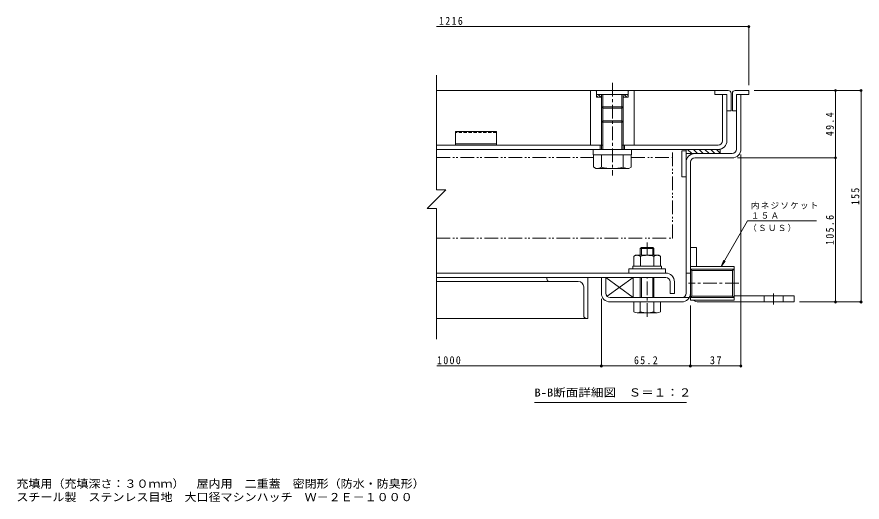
# Model space of a CAD drawing. Units: millimetres on the paper, enlarged 10 times, with parts at other scales. Extents: x -2620 to 2719, y -1962 to 1677.
# Drawn here: x -498 to 2599, y -1962 to -184 of the extents above; entities that cross this region are included whole.
import ezdxf
from ezdxf.enums import TextEntityAlignment as Align

# ---------------------------------------------------------------- set-up
doc = ezdxf.new("R2010")
doc.units = ezdxf.units.MM
doc.header["$LTSCALE"] = 10
doc.header["$PDMODE"] = 32
doc.header["$PDSIZE"] = 8
for name, pattern in [('CHAIN1', [8, 5, -1, 1, -1]), ('DASHED1', [1.8, 1.2, -0.6]), ('DOUBLE_CHAIN1', [8.8, 5, -1, 0.6, -0.6, 0.6, -1])]:
    doc.linetypes.add(name, pattern=pattern)
for name, color, linetype, lineweight in [('D-0', 7, 'Continuous', 9), ('D-1', 2, 'Continuous', 9), ('D-2', 3, 'Continuous', 9), ('D-3', 4, 'Continuous', 9), ('D-5', 7, 'Continuous', 9), ('D-6', 6, 'Continuous', 5), ('D-7', 5, 'Continuous', 5), ('D-9', 134, 'Continuous', 5), ('D-A', 3, 'Continuous', 9), ('D-B', 6, 'Continuous', 5), ('D-C', 2, 'Continuous', 9), ('D-E', 3, 'Continuous', 9), ('D-F', 7, 'Continuous', 9), ('F-5_F-5ﾚｲﾔ', 7, 'Continuous', 9)]:
    doc.layers.add(name, color=color, linetype=linetype, lineweight=lineweight)
doc.styles.add('ＭＳ ゴシック', font='')
doc.styles.get('ＭＳ ゴシック').set_extended_font_data('MS Gothic')

msp = doc.modelspace()

# ---------------------------------------------------------------- linework, layer by layer
at = {"layer": 'D-0'}
for p, q in [((1039.46, -398.23), (1039.46, -818.08)), ((1073.87, -818.08), (1005.06, -886.9)), ((1039.46, -818.08), (1073.87, -818.08)), ((1039.46, -886.9), (1005.06, -886.9)), ((1039.46, -886.9), (1039.46, -1365.53))]:
    msp.add_line(p, q, dxfattribs=at)
at = {"layer": 'D-1'}
for p, q in [((2138.72, -468.99), (2154.72, -468.99)), ((2138.72, -668.99), (2138.72, -468.99)), ((2154.72, -668.99), (2154.72, -468.99)), ((2122.72, -684.99), (1985.72, -684.99)), ((1985.72, -700.99), (2122.72, -700.99)), ((1953.72, -1196.99), (1953.72, -716.99)), ((1969.72, -716.99), (1969.72, -1196.99)), ((2129.72, -1099.1), (1969.72, -1099.1)), ((1969.72, -1099.1), (1969.72, -1222.1)), ((2123.91, -1114.03), (1975.53, -1114.03)), ((1975.53, -1207.18), (1975.53, -1114.03)), ((2129.72, -1108.22), (2123.91, -1114.03)), ((2123.91, -1114.03), (2123.91, -1207.18)), ((2129.72, -1099.1), (2129.72, -1222.1)), ((1659.72, -1196.99), (1659.72, -1138.99)), ((1969.72, -1122.99), (1953.72, -1122.99)), ((1969.72, -1212.99), (1975.53, -1207.18)), ((2123.91, -1207.18), (1975.53, -1207.18)), ((2129.72, -1212.99), (2123.91, -1207.18)), ((1965.43, -1212.99), (1675.72, -1212.99)), ((1675.72, -1228.99), (1786.22, -1228.99)), ((1836.22, -1228.99), (1937.72, -1228.99)), ((2129.72, -1212.99), (1969.72, -1212.99)), ((2129.72, -1222.1), (1969.72, -1222.1))]:
    msp.add_line(p, q, dxfattribs=at)
at = {"layer": 'D-1', "color": 7, "linetype": 'CHAIN1'}
msp.add_line((2146.73, -1160.6), (1962.36, -1160.6), dxfattribs=at)
at = {"layer": 'D-1'}
for points in [[(2129.72, -1108.22), (1969.72, -1108.22), (1975.53, -1114.03)], [(1643.72, -1196.99), (1643.72, -1138.99), (1659.72, -1138.99)]]:
    msp.add_lwpolyline(points, dxfattribs=at)
for centre, radius, start, end in [((2122.72, -668.99), 16, 270, 0), ((2122.72, -668.99), 32, 270, 0), ((1985.72, -716.99), 32, 90, 180), ((1985.72, -716.99), 16, 90, 180), ((1675.72, -1196.99), 32, 180, 270), ((1675.72, -1196.99), 16, 180, 270), ((1937.72, -1196.99), 32, 270, 0), ((1937.72, -1196.99), 16, 270, 0)]:
    msp.add_arc(centre, radius, start, end, dxfattribs=at)
at = {"layer": 'D-2'}
for p, q in [((2087.72, -637.99), (2087.72, -468.99)), ((2103.72, -637.99), (2103.72, -468.99)), ((1643.72, -653.99), (1039.46, -653.99)), ((1039.46, -669.99), (2071.72, -669.99)), ((1638.72, -653.99), (1638.72, -669.99)), ((2071.72, -653.99), (1723.72, -653.99)), ((1728.72, -653.99), (1728.72, -669.99))]:
    msp.add_line(p, q, dxfattribs=at)
for radius in [16, 32]:
    msp.add_arc((2071.72, -637.99), radius, 270, 0, dxfattribs=at)
at = {"layer": 'D-3'}
for p, q in [((2058.72, -453.99), (1039.46, -453.99)), ((2118.72, -463.99), (2118.72, -528.99)), ((2123.72, -463.99), (2123.72, -528.99)), ((2133.72, -453.99), (2183.72, -453.99)), ((2183.72, -453.99), (2183.72, -468.99)), ((2058.72, -468.99), (2103.72, -468.99)), ((2103.72, -468.99), (2103.72, -528.99)), ((2183.72, -468.99), (2138.72, -468.99)), ((2138.72, -468.99), (2138.72, -528.99)), ((2103.72, -528.99), (2118.72, -528.99)), ((2138.72, -528.99), (2123.72, -528.99)), ((1108.72, -603.99), (1108.72, -653.99)), ((1258.72, -603.99), (1108.72, -603.99)), ((1258.72, -648.99), (1108.72, -648.99))]:
    msp.add_line(p, q, dxfattribs=at)
at = {"layer": 'D-3', "linetype": 'DASHED1'}
msp.add_line((1258.72, -608.32), (1108.72, -608.32), dxfattribs=at)
at = {"layer": 'D-3'}
for points in [[(2108.72, -453.99), (2058.72, -453.99), (2058.72, -468.99)], [(1258.72, -603.99), (1258.72, -653.99), (1108.72, -653.99)]]:
    msp.add_lwpolyline(points, dxfattribs=at)
for centre, start, end in [((2108.72, -463.99), 0, 90), ((2133.72, -463.99), 90, 180)]:
    msp.add_arc(centre, 10, start, end, dxfattribs=at)
at = {"layer": 'D-5'}
for p, q in [((2082.44, -1099.1), (2178.94, -931.95)), ((2178.94, -931.95), (2431.68, -931.95)), ((2082.44, -1099.1), (2092, -1076.01)), ((2082.44, -1099.1), (2097.65, -1079.27)), ((1955.89, -1596.68), (1398.39, -1596.68)), ((1955.89, -1596.68), (1398.39, -1596.68))]:
    msp.add_line(p, q, dxfattribs=at)
at = {"layer": 'D-6'}
for p, q in [((1938.72, -674.99), (1953.72, -674.99)), ((1938.72, -674.99), (1938.72, -769.99)), ((1953.72, -669.99), (1953.72, -769.99)), ((1974.41, -684.99), (1959.41, -669.99)), ((1995.63, -684.99), (1980.63, -669.99)), ((2016.84, -684.99), (2001.84, -669.99)), ((2038.05, -684.99), (2023.05, -669.99)), ((2059.27, -684.99), (2044.27, -669.99)), ((2078.72, -683.23), (2065.48, -669.99)), ((2078.72, -684.99), (1953.72, -684.99)), ((1938.72, -769.99), (1953.72, -769.99)), ((1659.72, -1138.99), (1659.72, -1196.99)), ((1664.24, -1208.13), (1759.72, -1138.99))]:
    msp.add_line(p, q, dxfattribs=at)
for points in [[(2078.72, -684.99), (2078.72, -669.99), (1953.72, -669.99)], [(1675.72, -1212.99), (1759.72, -1212.99), (1759.72, -1138.99), (1659.72, -1138.99), (1759.72, -1212.99)]]:
    msp.add_lwpolyline(points, dxfattribs=at)
at = {"layer": 'D-7', "linetype": 'CHAIN1'}
for p, q in [((1811.22, -1056.49), (1811.22, -1011.33)), ((1811.22, -1283.38), (1811.22, -1138.99))]:
    msp.add_line(p, q, dxfattribs=at)
at = {"layer": 'D-7'}
for p, q in [((1790.28, -1028.99), (1786.22, -1033.05)), ((1836.22, -1033.05), (1786.22, -1033.05)), ((1786.22, -1056.49), (1786.22, -1033.05)), ((1832.16, -1028.99), (1790.28, -1028.99)), ((1790.28, -1056.49), (1790.28, -1028.99)), ((1832.16, -1028.99), (1836.22, -1033.05)), ((1832.16, -1056.49), (1832.16, -1028.99)), ((1836.22, -1033.05), (1836.22, -1056.49)), ((1836.22, -1033.05), (1836.22, -1056.49)), ((1786.22, -1212.99), (1786.22, -1138.99)), ((1790.28, -1212.99), (1790.28, -1138.99)), ((1832.16, -1212.99), (1832.16, -1138.99)), ((1836.22, -1138.99), (1836.22, -1212.99)), ((1860.22, -1228.99), (1762.22, -1228.99)), ((1762.22, -1264.52), (1762.22, -1228.99)), ((1786.22, -1264.52), (1786.22, -1228.99)), ((1836.22, -1228.99), (1836.22, -1264.52)), ((1860.22, -1264.52), (1860.22, -1228.99)), ((1848.22, -1268.99), (1774.22, -1268.99))]:
    msp.add_line(p, q, dxfattribs=at)
at = {"layer": 'D-7', "color": 2, "lineweight": 9}
for p, q in [((1762.15, -1061.79), (1768.72, -1057.99)), ((1762.15, -1061.79), (1762.15, -1097.99)), ((1853.72, -1057.99), (1768.72, -1057.99)), ((1786.69, -1061.79), (1786.69, -1097.99)), ((1835.76, -1061.79), (1835.76, -1097.99))]:
    msp.add_line(p, q, dxfattribs=at)
at = {"layer": 'D-7', "color": 134}
for p, q in [((1743.72, -1107.99), (1743.72, -1122.99)), ((1743.72, -1107.99), (1878.72, -1107.99)), ((1878.72, -1107.99), (1878.72, -1122.99)), ((1743.72, -1122.99), (1878.72, -1122.99))]:
    msp.add_line(p, q, dxfattribs=at)
at = {"layer": 'D-7', "color": 6}
for p, q in [((1758.72, -1097.99), (1758.72, -1107.99)), ((1758.72, -1107.99), (1863.72, -1107.99))]:
    msp.add_line(p, q, dxfattribs=at)
at = {"layer": 'D-7', "color": 2, "lineweight": 9}
msp.add_lwpolyline([(1853.72, -1057.99), (1860.3, -1061.79), (1860.3, -1097.99), (1762.15, -1097.99)], dxfattribs=at)
at = {"layer": 'D-7', "color": 6}
msp.add_lwpolyline([(1758.72, -1097.99), (1863.72, -1097.99), (1863.72, -1107.99)], dxfattribs=at)
at = {"layer": 'D-7', "color": 2, "lineweight": 9}
for centre, radius, start, end in [((1776.63, -1086.87), 28.97, 94.38438, 120), ((1773.65, -1082.19), 24.21, 57.42749, 88.18784), ((1811.22, -1139.19), 81.2, 72.41188, 107.5881), ((1848.79, -1082.19), 24.21, 91.81215, 122.57249), ((1845.81, -1086.87), 28.97, 59.99998, 85.6156)]:
    msp.add_arc(centre, radius, start, end, dxfattribs=at)
at = {"layer": 'D-7'}
for centre, radius, start, end in [((1774.22, -1250.66), 18.33, 229.1022, 310.89809), ((1811.22, -1196.91), 72.08, 249.70546, 290.29454), ((1848.22, -1250.66), 18.33, 229.10191, 310.8978)]:
    msp.add_arc(centre, radius, start, end, dxfattribs=at)
at = {"layer": 'D-9', "linetype": 'DOUBLE_CHAIN1'}
for p, q in [((1903.72, -994.99), (1903.72, -669.99)), ((1039.46, -699.99), (1614.22, -699.99)), ((1753.22, -699.99), (1903.72, -699.99)), ((1039.46, -994.99), (1903.72, -994.99))]:
    msp.add_line(p, q, dxfattribs=at)
at = {"layer": 'D-9'}
for p, q in [((1614.22, -689.99), (1614.22, -734.36)), ((1643.72, -734.5), (1643.72, -689.99)), ((1723.72, -734.5), (1723.72, -689.99)), ((1753.22, -689.99), (1753.22, -734.5)), ((1623.77, -739.87), (1614.22, -734.36)), ((1743.72, -739.99), (1623.97, -739.99)), ((1743.72, -739.99), (1753.22, -734.5))]:
    msp.add_line(p, q, dxfattribs=at)
for centre, radius, start, end in [((1625.01, -705.48), 34.53, 267.86055, 302.81094), ((1683.72, -591.39), 148.6, 254.38446, 285.61554), ((1742.43, -705.48), 34.53, 237.18906, 272.13945)]:
    msp.add_arc(centre, radius, start, end, dxfattribs=at)
at = {"layer": 'D-A'}
for p, q in [((1879.22, -1122.99), (1040.17, -1122.99)), ((1040.17, -1138.99), (1879.22, -1138.99)), ((1895.22, -1154.99), (1895.22, -1197.99)), ((1911.22, -1154.99), (1911.22, -1197.99)), ((1895.22, -1197.99), (1911.22, -1197.99))]:
    msp.add_line(p, q, dxfattribs=at)
for radius in [32, 16]:
    msp.add_arc((1879.22, -1154.99), radius, 0, 90, dxfattribs=at)
at = {"layer": 'D-B'}
for p, q in [((1443.72, -1138.99), (1040.17, -1138.99)), ((1443.72, -1138.99), (1593.72, -1138.99)), ((1443.72, -1143.99), (1443.72, -1138.99)), ((1593.72, -1138.99), (1593.72, -1288.99)), ((1453.72, -1153.99), (1040.17, -1153.99)), ((1453.72, -1153.99), (1558.72, -1153.99)), ((1578.72, -1278.99), (1578.72, -1173.99)), ((1588.72, -1288.99), (1039.46, -1288.99)), ((1588.72, -1288.99), (1593.72, -1288.99))]:
    msp.add_line(p, q, dxfattribs=at)
for centre, radius, start, end in [((1453.72, -1143.99), 10, 180, 270), ((1558.72, -1173.99), 20, 0, 90), ((1588.72, -1278.99), 10, 180, 270)]:
    msp.add_arc(centre, radius, start, end, dxfattribs=at)
at = {"layer": 'D-C', "linetype": 'CHAIN1'}
msp.add_line((1683.72, -426.31), (1683.72, -765.62), dxfattribs=at)
at = {"layer": 'D-C'}
for p, q in [((1603.72, -453.98), (1623.72, -453.98)), ((1603.72, -653.99), (1603.72, -453.98)), ((1626.22, -456.49), (1623.72, -453.98)), ((1626.22, -478.99), (1626.22, -453.98)), ((1741.22, -453.99), (1626.22, -453.99)), ((1743.72, -453.98), (1741.22, -456.49)), ((1741.22, -478.99), (1741.22, -453.98)), ((1763.72, -453.98), (1743.72, -453.98)), ((1763.72, -653.99), (1763.72, -453.98)), ((1741.22, -468.99), (1626.22, -468.99)), ((1631.12, -478.99), (1626.22, -474.09)), ((1643.72, -478.99), (1626.22, -478.99)), ((1641.73, -478.99), (1631.73, -468.99)), ((1643.72, -470.37), (1642.34, -468.99)), ((1643.72, -669.99), (1643.72, -468.99)), ((1648.72, -669.99), (1648.72, -468.99)), ((1718.72, -669.99), (1718.72, -468.99)), ((1723.72, -495.21), (1723.72, -468.99)), ((1726.58, -478.99), (1723.72, -476.13)), ((1741.22, -478.99), (1723.72, -478.99)), ((1723.72, -669.99), (1723.72, -495.21)), ((1737.19, -478.99), (1727.19, -468.99)), ((1741.22, -472.41), (1737.79, -468.99)), ((1723.72, -513.99), (1643.72, -513.99)), ((1723.72, -513.71), (1718.72, -518.99)), ((1648.72, -564.99), (1643.72, -569.99)), ((1723.72, -569.99), (1643.72, -569.99)), ((1718.72, -564.99), (1648.72, -564.99)), ((1723.72, -569.99), (1718.72, -564.99)), ((1603.72, -653.99), (1648.72, -653.99)), ((1763.72, -653.99), (1718.72, -653.99))]:
    msp.add_line(p, q, dxfattribs=at)
at = {"layer": 'D-C', "color": 134, "lineweight": 5}
for p, q in [((1613.72, -669.99), (1753.72, -669.99)), ((1753.72, -669.99), (1753.72, -689.99))]:
    msp.add_line(p, q, dxfattribs=at)
at = {"layer": 'D-C'}
msp.add_lwpolyline([(1718.72, -518.99), (1648.72, -518.99), (1643.72, -513.99)], dxfattribs=at)
at = {"layer": 'D-C', "color": 134, "lineweight": 5}
msp.add_lwpolyline([(1613.72, -669.99), (1613.72, -689.99), (1753.72, -689.99)], dxfattribs=at)
at = {"layer": 'D-E'}
for p, q in [((1969.72, -1028.99), (1969.72, -1196.99)), ((1969.72, -1028.99), (1992.22, -1028.99)), ((1992.22, -1099.1), (1992.22, -1028.99)), ((2129.72, -1206.49), (2349.72, -1206.49)), ((2239.72, -1228.99), (2239.72, -1206.49)), ((2309.72, -1228.99), (2309.72, -1206.49)), ((2349.72, -1206.49), (2349.72, -1228.99)), ((2349.72, -1228.99), (1999.72, -1228.99))]:
    msp.add_line(p, q, dxfattribs=at)
at = {"layer": 'D-E', "linetype": 'CHAIN1'}
msp.add_line((2274.72, -1237.72), (2274.72, -1198.28), dxfattribs=at)
at = {"layer": 'D-E'}
msp.add_arc((1999.72, -1198.99), 30, 230.3984, 270, dxfattribs=at)
at = {"layer": 'D-F'}
for p, q in [((2183.72, -219.89), (1039.46, -219.89)), ((2183.72, -216.89), (2183.72, -433.99)), ((2597.9, -453.99), (2203.72, -453.99)), ((2501.56, -453.99), (2501.56, -700.99)), ((2594.9, -453.99), (2594.9, -1228.99)), ((2504.56, -700.99), (2142.72, -700.99)), ((2154.72, -1466.33), (2154.72, -688.99)), ((2501.56, -700.99), (2501.56, -1228.99)), ((1643.72, -1466.33), (1643.72, -1216.99)), ((2597.9, -1228.99), (2369.72, -1228.99)), ((1969.72, -1466.33), (1969.72, -1242.1)), ((1643.72, -1463.33), (1040.17, -1463.33)), ((1969.72, -1463.33), (1643.72, -1463.33)), ((2154.72, -1463.33), (1969.72, -1463.33))]:
    msp.add_line(p, q, dxfattribs=at)
for p in [(2183.72, -219.89), (2501.56, -453.99), (2594.9, -453.99), (2501.56, -700.99), (2501.56, -1228.99), (2594.9, -1228.99), (1643.72, -1463.33), (1969.72, -1463.33), (2154.72, -1463.33)]:
    msp.add_point(p, dxfattribs=at)

# ---------------------------------------------------------------- texts
at = {"layer": 'D-5', "color": 2, "style": 'ＭＳ ゴシック', "width": 1.15}
msp.add_text('B-B断面詳細図\u3000Ｓ＝１：２', height=29.33, dxfattribs=at).set_placement((1398.39, -1584.18), align=Align.BOTTOM_LEFT)
msp.add_text('B-B断面詳細図\u3000Ｓ＝１：２', height=29.33, dxfattribs=at).set_placement((1398.39, -1584.18), align=Align.BOTTOM_LEFT)
at = {"layer": 'D-5', "char_height": 21.99, "attachment_point": 7, "style": 'ＭＳ ゴシック'}
for s, insert in [('\\T1.17;内ネジソケット', (2191.68, -889.11)), ('\\T1.17;１５Ａ', (2191.68, -923.94)), ('\\T1.17;（ＳＵＳ）', (2182.02, -971.79))]:
    msp.add_mtext(s, dxfattribs=dict(at, insert=insert))
at = {"layer": 'D-F', "color": 2, "char_height": 29.33, "attachment_point": 7, "style": 'ＭＳ ゴシック'}
for s, insert in [('\\T1.28;\\W0.9;1216', (1048.72, -213.89)), ('\\T1.28;\\W0.9;1000', (1041.3, -1457.33)), ('\\T1.28;\\W0.9;65.2', (1762.97, -1457.33)), ('\\T1.27;\\W0.95;37', (2040.97, -1457.33))]:
    msp.add_mtext(s, dxfattribs=dict(at, insert=insert))
at = {"layer": 'D-F', "color": 2, "char_height": 29.33, "attachment_point": 7, "rotation": 90, "style": 'ＭＳ ゴシック'}
for s, insert in [('\\T1.28;\\W0.9;49.4', (2495.56, -621.24)), ('\\T1.27;\\W0.9;155', (2588.9, -873.99)), ('\\T1.28;\\W0.9;105.6', (2495.56, -1019.99))]:
    msp.add_mtext(s, dxfattribs=dict(at, insert=insert))
at = {"layer": 'F-5_F-5ﾚｲﾔ', "color": 2, "style": 'ＭＳ ゴシック', "width": 1.1}
for s, p in [('充填用（充填深さ：３０ｍｍ）\u3000屋内用\u3000二重蓋\u3000密閉形（防水・防臭形）', (-500.11, -1918.5)), ('スチール製\u3000ステンレス目地\u3000大口径マシンハッチ\u3000Ｗ－２Ｅ－１０００', (-500.11, -1967.71))]:
    msp.add_text(s, height=29.33, dxfattribs=at).set_placement(p, align=Align.BOTTOM_LEFT)

doc.saveas('drawing.dxf')
